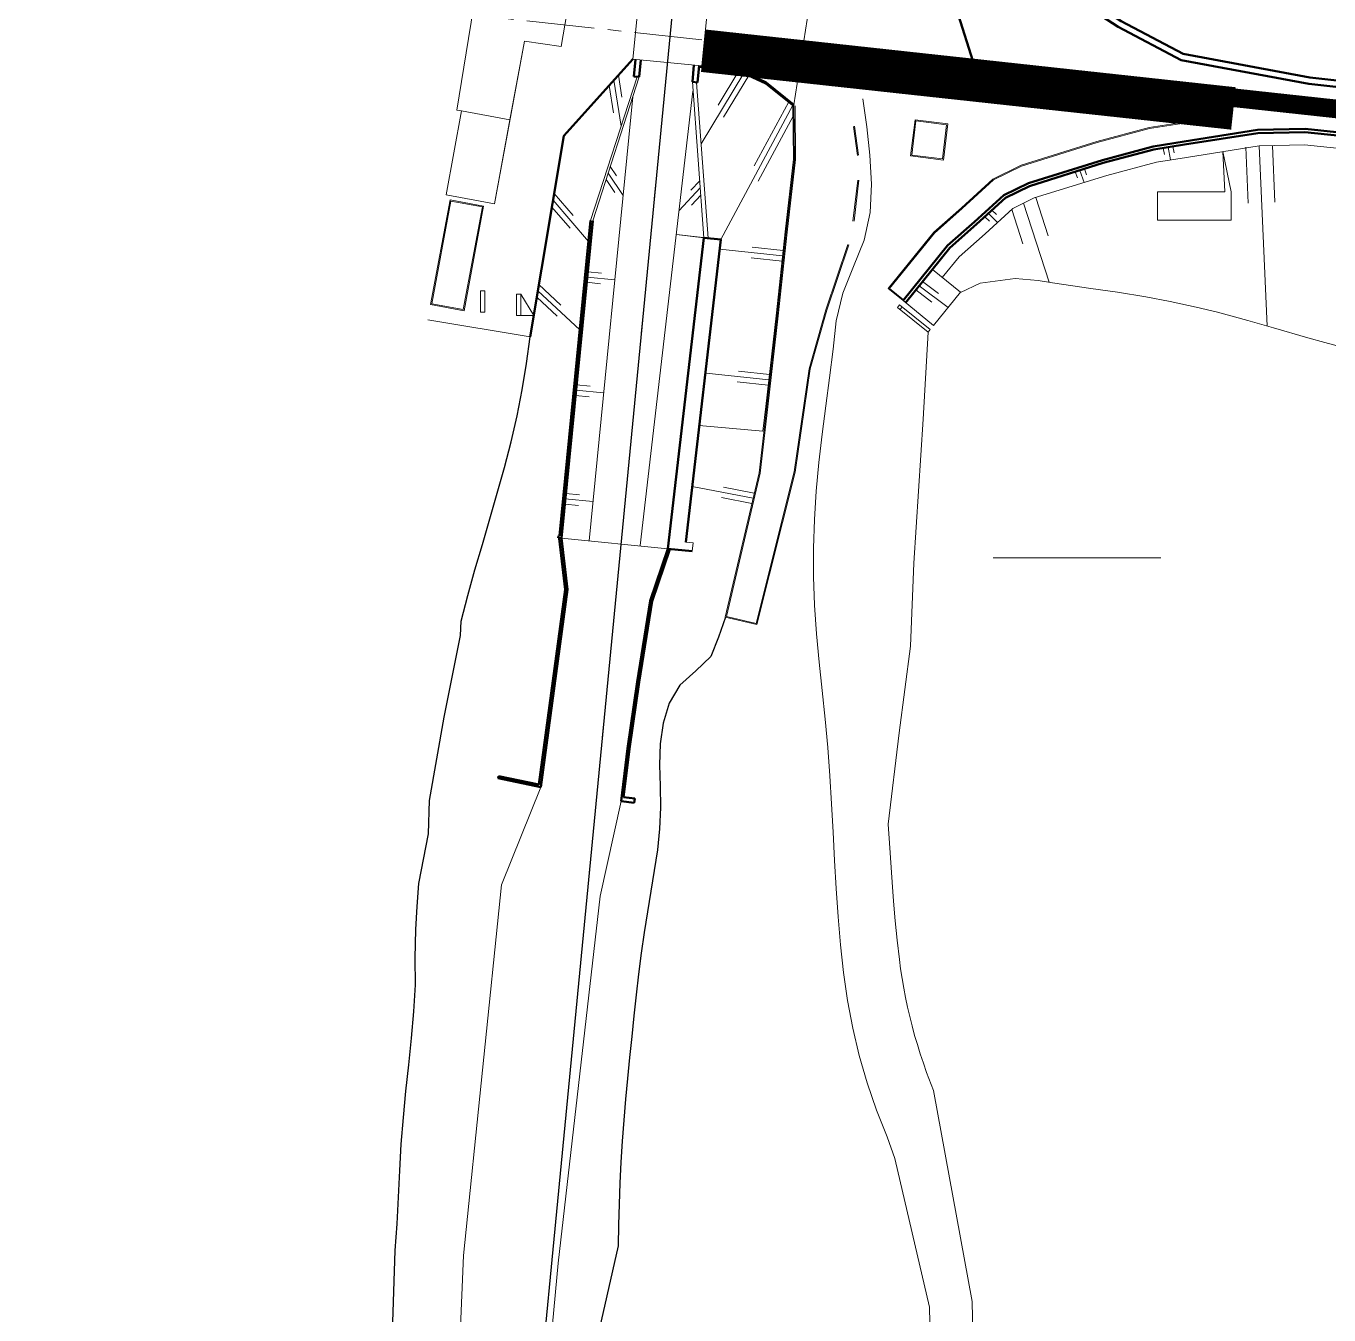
# Model space of a CAD drawing. Header units: millimetres. Extents: x 0 to 1189, y 0 to 841.
# Drawn here: x 406.7 to 467.8, y 557.2 to 617.6 of the extents above; entities that cross this region are included whole.
import ezdxf

# ---------------------------------------------------------------- set-up
doc = ezdxf.new("R2010")
doc.units = ezdxf.units.MM
doc.linetypes.add('CENTER', pattern=[5.08, 3.175, -0.635, 0.635, -0.635])
for name, color, linetype, lineweight in [('NEN', 9, 'CONTINUOUS', 13), ('NET_CHINH', 7, 'CONTINUOUS', 50), ('NET_MANH', 8, 'CONTINUOUS', 18), ('NUOC', 5, 'CONTINUOUS', 25), ('SUA_CHUA', 1, 'CONTINUOUS', 50), ('TRUC', 1, 'CENTER', 18)]:
    doc.layers.add(name, color=color, linetype=linetype, lineweight=lineweight)

msp = doc.modelspace()

# ---------------------------------------------------------------- linework, layer by layer
at = {"layer": 'NEN'}
for points in [[(429.375, 613.2), (428.65, 609.265), (426.385, 609.68), (427.115, 613.615), (426.885, 613.655), (428.1, 621.16), (432.445, 620.58), (431.775, 616.635), (430.055, 616.885), (429.375, 613.2)], [(426.885, 613.655), (428.1, 621.16)], [(432.445, 620.58), (431.775, 616.635)], [(435.385, 618.535), (435.145, 616.045), (438.38, 615.735), (438.62, 618.22), (435.385, 618.535)], [(430.055, 616.885), (428.65, 609.265)], [(431.775, 616.635), (430.055, 616.885)], [(425.535, 603.82), (430.325, 603.015), (431.91, 612.455), (435.145, 616.045)], [(431.7, 593.685), (433.16, 608.475), (435.335, 615.22)], [(431.79, 593.575), (433.26, 608.455), (435.44, 615.215)], [(433.16, 608.475), (435.335, 615.22)], [(435.44, 615.215), (433.26, 608.455)], [(437.93, 614.975), (438.47, 607.67)], [(438.13, 614.955), (438.675, 607.65)], [(441.24, 598.6), (441.375, 599.755), (441.855, 604.01), (442.28, 607.945), (442.67, 611.35), (442.64, 613.885)], [(442.67, 611.35), (442.64, 613.885)], [(442.72, 611.345), (442.69, 613.91)], [(442.77, 611.345), (442.745, 613.86)], [(426.385, 609.68), (427.115, 613.615)], [(427.115, 613.615), (426.885, 613.655)], [(427.115, 613.615), (429.375, 613.2)], [(445.48, 612.89), (445.665, 611.53)], [(445.53, 612.895), (445.715, 611.535)], [(447.105, 605.285), (449.245, 607.925), (450.55, 609.08), (452.02, 610.42), (453.35, 611.07), (456.895, 612.18), (459.35, 612.835), (460.765, 613.06)], [(447.175, 605.29), (449.28, 607.89), (450.58, 609.045), (452.045, 610.38), (453.365, 611.025), (456.91, 612.135), (459.36, 612.785), (460.775, 613.01)], [(448.16, 611.505), (448.37, 613.205), (449.91, 613.015), (449.7, 611.315)], [(448.215, 611.55), (448.41, 613.15), (449.85, 612.97), (449.655, 611.37), (448.215, 611.55)], [(449.7, 611.315), (448.16, 611.505)], [(462.895, 609.815), (462.8, 611.71), (463.19, 609.815), (463.19, 608.5), (459.735, 608.5), (459.735, 609.815), (462.895, 609.815)], [(442.28, 607.945), (442.67, 611.35)], [(442.33, 607.94), (442.72, 611.345)], [(442.38, 607.93), (442.77, 611.345)], [(445.68, 610.375), (445.46, 608.445)], [(445.73, 610.37), (445.51, 608.44)], [(428.65, 609.265), (426.385, 609.68)], [(426.57, 609.45), (425.655, 604.535)], [(425.655, 604.535), (427.23, 604.24), (428.145, 609.155), (426.57, 609.45), (425.655, 604.535)], [(426.61, 609.39), (425.715, 604.575)], [(425.715, 604.575), (427.19, 604.3), (428.085, 609.115), (426.61, 609.39), (425.715, 604.575)], [(428.145, 609.155), (426.57, 609.45)], [(428.085, 609.115), (426.61, 609.39)], [(427.19, 604.3), (428.085, 609.115)], [(427.23, 604.24), (428.145, 609.155)], [(437.18, 607.82), (438.47, 607.67)], [(437.18, 607.82), (439.265, 607.58)], [(441.855, 604.01), (442.28, 607.945)], [(441.905, 604.005), (442.33, 607.94)], [(441.955, 604), (442.38, 607.93)], [(438.475, 607.67), (436.78, 593.08)], [(439.265, 607.58), (437.62, 593.395)], [(445.22, 607.355), (444.18, 604.29), (443.41, 601.525), (442.7, 596.685), (440.925, 589.585)], [(445.27, 607.34), (444.23, 604.275), (443.46, 601.515), (442.745, 596.675), (440.96, 589.525)], [(445.22, 607.355), (444.18, 604.29)], [(445.27, 607.34), (444.23, 604.275)], [(449.18, 606.18), (450.5, 605.11)], [(447.105, 605.285), (447.805, 604.72)], [(447.175, 605.29), (447.835, 604.755)], [(427.995, 605.175), (427.995, 604.175)], [(428.195, 605.175), (427.995, 605.175)], [(428.195, 604.175), (428.195, 605.175)], [(429.69, 605.03), (429.69, 604.03)], [(429.89, 605.03), (429.69, 605.03)], [(429.89, 604.03), (429.89, 605.03)], [(429.89, 605.03), (430.495, 604.03)], [(447.805, 604.72), (449.24, 603.555)], [(449.24, 603.555), (450.5, 605.11)], [(425.655, 604.535), (427.23, 604.24)], [(425.715, 604.575), (427.19, 604.3)], [(427.995, 604.175), (428.195, 604.175)], [(444.18, 604.29), (443.41, 601.525)], [(444.23, 604.275), (443.46, 601.515)], [(447.55, 604.405), (447.645, 604.525)], [(447.55, 604.405), (448.99, 603.245)], [(447.645, 604.525), (449.085, 603.36)], [(447.67, 604.31), (447.76, 604.43)], [(429.69, 604.03), (429.89, 604.03)], [(429.69, 604.03), (430.495, 604.03)], [(441.375, 599.755), (441.855, 604.01)], [(441.425, 599.75), (441.905, 604.005)], [(441.475, 599.745), (441.955, 604)], [(448.99, 603.245), (449.085, 603.36)], [(443.41, 601.525), (442.7, 596.685)], [(443.46, 601.515), (442.745, 596.675)], [(441.055, 596.64), (441.425, 599.75)], [(441.105, 596.63), (441.475, 599.745)], [(441.24, 598.6), (441.375, 599.755)], [(438.255, 598.865), (441.24, 598.6)], [(439.47, 589.875), (441.055, 596.64)], [(439.53, 589.91), (441.105, 596.63)], [(442.7, 596.685), (440.925, 589.585)], [(442.745, 596.675), (440.96, 589.525)], [(431.8, 593.675), (431.8, 593.675)], [(431.69, 593.585), (431.69, 593.585)], [(431.79, 593.575), (436.78, 593.08)], [(436.8, 593.275), (436.805, 593.275)], [(437.62, 593.395), (437.965, 593.36)], [(437.925, 592.965), (437.965, 593.36)], [(452.03, 592.655), (459.89, 592.655)], [(439.47, 589.875), (440.96, 589.525)], [(439.53, 589.91), (440.925, 589.585)]]:
    msp.add_lwpolyline(points, dxfattribs=at)
at = {"layer": 'NEN', "color": 8}
for points in [[(445.92, 614.185), (446.105, 612.865), (446.25, 611.535), (446.32, 610.19), (446.26, 608.85), (445.985, 607.55), (445.49, 606.315), (444.985, 605.07), (444.665, 603.77), (444.525, 602.44), (444.365, 601.105), (444.185, 599.78), (444.01, 598.455), (443.86, 597.125), (443.74, 595.79), (443.66, 594.45), (443.615, 593.11), (443.61, 591.77), (443.655, 590.435), (443.745, 589.095), (443.875, 587.765), (444.02, 586.43), (444.16, 585.1), (444.28, 583.77), (444.375, 582.44), (444.455, 581.115), (444.525, 579.79), (444.595, 578.465), (444.67, 577.145), (444.76, 575.83), (444.875, 574.515), (445.02, 573.21), (445.21, 571.905), (445.45, 570.605), (445.75, 569.315), (446.125, 568.035), (446.56, 566.76), (447.055, 565.5), (447.425, 564.485), (449.05, 557.525), (449.19, 550.845)], [(448.99, 603.245), (448.75, 599.155), (448.32, 592.415), (448.155, 588.52), (447.62, 584.455), (447.105, 580.175), (447.17, 579.27), (447.295, 577.455), (447.365, 576.55), (447.44, 575.64), (447.53, 574.735), (447.635, 573.83), (447.695, 573.38), (447.765, 572.93), (447.84, 572.48), (447.925, 572.035), (448.02, 571.59), (448.12, 571.145), (448.23, 570.705), (448.35, 570.265), (448.48, 569.83), (448.615, 569.395), (448.76, 568.96), (448.91, 568.53), (449.23, 567.68), (451.045, 557.78), (451.19, 550.8)]]:
    msp.add_lwpolyline(points, dxfattribs=at)
at = {"layer": 'NET_CHINH'}
for points in [[(541.44, 606.765), (532.1, 607.795), (521.155, 608.995), (511.93, 609.99), (503.035, 610.96), (492.345, 612.12), (482.99, 613.135), (474.85, 614), (466.825, 614.895), (460.845, 616.005), (457.885, 617.56), (456.61, 618.395), (454.62, 620.185), (453.565, 621.695), (451.625, 626.135), (450.445, 628.865)], [(541.47, 607.065), (532.135, 608.095), (521.185, 609.29), (511.965, 610.29), (503.065, 611.26), (492.38, 612.42), (483.02, 613.435), (474.885, 614.3), (466.87, 615.19), (460.945, 616.29), (458.035, 617.82), (456.795, 618.635), (454.845, 620.385), (453.83, 621.845), (451.9, 626.255), (450.725, 628.985)], [(430.325, 603.015), (431.91, 612.455), (435.145, 616.045)], [(435.265, 616.035), (435.19, 615.235)], [(435.515, 616.01), (435.44, 615.215)], [(438.005, 615.77), (437.93, 614.975)], [(438.255, 615.745), (438.175, 614.95)], [(442.64, 613.885), (441.37, 614.91), (439.96, 615.565), (438.79, 615.665), (438.25, 615.69)], [(442.69, 613.91), (441.395, 614.955), (439.97, 615.615), (438.795, 615.715), (438.38, 615.735)], [(435.19, 615.235), (435.44, 615.215)], [(437.93, 614.975), (438.175, 614.95)], [(447.805, 604.72), (449.895, 607.3), (451.15, 608.41), (452.53, 609.67), (453.685, 610.235), (457.15, 611.315), (459.535, 611.955), (460.98, 612.18), (464.43, 612.73), (466.65, 612.775), (471.065, 612.315)], [(447.92, 604.625), (450.005, 607.2), (451.25, 608.3), (452.615, 609.545), (453.74, 610.095), (457.19, 611.175), (459.565, 611.805), (461.005, 612.035), (464.445, 612.58), (466.645, 612.62), (471.05, 612.165), (475.495, 611.68), (479.59, 611.245), (492.045, 609.875), (496.9, 609.345), (502.285, 608.805)], [(433.26, 608.455), (431.79, 593.575), (432.07, 591.175), (430.825, 581.91), (428.82, 582.325)], [(431.7, 593.685), (433.16, 608.475)], [(434.585, 581.25), (434.885, 583.715), (435.34, 586.85), (435.955, 590.645), (436.78, 593.08), (438.475, 607.67)], [(438.47, 607.67), (439.265, 607.58), (437.62, 593.395)], [(431.64, 593.59), (431.65, 593.69)], [(431.65, 593.69), (431.7, 593.685)], [(431.69, 593.565), (431.97, 591.175), (430.74, 582.03), (428.84, 582.425)], [(431.64, 593.59), (431.79, 593.575)], [(434.705, 581.435), (434.985, 583.7), (435.44, 586.835), (436.05, 590.625), (436.88, 593.07)], [(436.78, 593.08), (437.925, 592.965)], [(428.82, 582.325), (428.84, 582.425)], [(434.585, 581.25), (435.2, 581.175)], [(434.705, 581.435), (435.23, 581.37)], [(435.2, 581.175), (435.23, 581.37)]]:
    msp.add_lwpolyline(points, dxfattribs=at)
at = {"layer": 'NET_MANH'}
for points in [[(443.695, 620.415), (442.69, 613.91)], [(434.25, 615.055), (434.59, 612.9)], [(434.465, 615.295), (434.63, 614.265)], [(440.345, 615.39), (438.345, 612.08)], [(440.115, 615.495), (439.145, 613.89)], [(440.57, 615.28), (439.385, 613.32)], [(434.035, 614.815), (434.24, 613.52)], [(437.96, 614.54), (435.49, 593.23)], [(433.085, 593.45), (435.14, 614.285)], [(442.64, 613.885), (439.265, 607.58)], [(442.445, 614.045), (440.835, 611.04)], [(442.65, 613.365), (441.02, 610.33)], [(449.645, 605.8), (450.44, 606.78), (451.65, 607.85), (452.955, 609.04), (453.96, 609.535), (457.355, 610.595), (459.69, 611.22), (461.1, 611.44), (464.5, 611.98), (466.62, 612.02), (470.985, 611.57), (475.43, 611.08), (479.525, 610.645), (491.98, 609.275)], [(465.125, 612), (465.24, 609.34)], [(460.005, 611.87), (460.065, 611.575)], [(460.23, 611.91), (460.345, 611.32)], [(460.45, 611.95), (460.51, 611.655)], [(463.875, 611.925), (463.99, 609.285)], [(464.5, 611.98), (464.87, 603.53)], [(434.08, 611.005), (434.37, 610.57)], [(456.095, 610.83), (456.3, 610.265)], [(456.31, 610.905), (456.41, 610.62)], [(433.885, 610.395), (434.295, 609.785)], [(433.985, 610.7), (434.68, 609.65)], [(438.275, 610.345), (437.855, 609.9)], [(455.88, 610.76), (455.985, 610.475)], [(431.455, 609.75), (432.35, 608.71)], [(438.3, 610.005), (437.31, 608.95)], [(438.325, 609.665), (437.89, 609.205)], [(454.03, 609.555), (454.61, 607.76)], [(431.35, 609.11), (432.195, 608.125)], [(431.4, 609.43), (433.065, 607.495)], [(451.965, 608.965), (452.185, 608.755)], [(452.9, 608.99), (453.42, 607.38)], [(453.46, 609.29), (454.66, 605.58)], [(451.645, 608.645), (451.865, 608.44)], [(451.805, 608.805), (452.24, 608.39)], [(439.215, 607.13), (442.16, 606.815)], [(440.735, 607.22), (442.185, 607.065)], [(440.68, 606.725), (442.135, 606.565)], [(433.67, 606.01), (433.025, 606.075)], [(430.735, 605.48), (431.77, 604.515)], [(433.62, 605.515), (432.975, 605.58)], [(434.295, 605.7), (433, 605.825)], [(448.565, 605.42), (449.92, 604.395)], [(448.725, 605.615), (449.465, 605.055)], [(468.795, 602.435), (467.585, 602.755), (466.78, 602.98), (465.175, 603.44), (463.97, 603.79), (462.54, 604.175), (461.55, 604.42), (460.325, 604.685), (459.195, 604.895), (457.855, 605.11), (456.615, 605.29), (454.82, 605.555), (454.135, 605.66), (453.06, 605.765), (451.425, 605.535), (450.495, 605.105)], [(430.635, 604.89), (431.6, 603.99)], [(430.685, 605.185), (432.655, 603.35)], [(448.41, 605.225), (449.16, 604.655)], [(438.575, 601.32), (441.52, 601.005)], [(440.095, 601.405), (441.545, 601.25)], [(433.77, 600.395), (432.475, 600.52)], [(433.145, 600.705), (432.5, 600.77)], [(440.035, 600.91), (441.49, 600.755)], [(433.1, 600.21), (432.45, 600.275)], [(432.645, 595.61), (432, 595.675)], [(437.925, 596.005), (440.775, 595.45)], [(439.39, 595.975), (440.83, 595.69)], [(432.595, 595.115), (431.95, 595.18)], [(433.265, 595.3), (431.975, 595.425)], [(439.29, 595.485), (440.72, 595.205)], [(430.825, 581.91), (428.985, 577.325), (427.205, 559.94), (426.59, 545.43), (425.985, 534.1), (425.085, 525.84), (425.708, 523.77)], [(434.585, 581.25), (433.61, 576.795), (431.645, 559.575), (428.64, 527.275), (429.781, 523.77)]]:
    msp.add_lwpolyline(points, dxfattribs=at)
at = {"layer": 'NUOC'}
for points in [[(444.48, 696), (427.881, 523.77)], [(424.005, 560.175), (424.095, 561.425), (424.16, 562.67), (424.215, 563.92), (424.285, 565.165), (424.385, 566.41), (424.505, 567.65), (424.64, 568.89), (424.77, 570.135), (424.88, 571.385), (424.95, 572.635), (424.935, 573.88), (424.96, 575.23), (425.035, 576.315), (425.11, 577.38), (425.565, 579.715), (425.615, 581.275), (426.3, 585.185), (427.055, 589.02), (427.085, 589.69), (427.4, 590.89), (427.735, 592.09), (428.085, 593.29), (428.435, 594.49), (428.785, 595.69), (429.12, 596.89), (429.435, 598.1), (429.71, 599.32), (429.95, 600.545), (430.15, 601.78), (430.32, 603.015)], [(439.48, 589.875), (439.16, 588.945), (438.79, 588.03), (438.09, 587.36), (437.345, 586.69), (436.845, 585.84), (436.555, 584.91), (436.425, 583.94), (436.395, 582.95), (436.415, 581.95), (436.43, 580.945), (436.39, 579.955), (436.29, 578.97), (436.145, 578), (435.985, 577.03), (435.82, 576.06), (435.67, 575.09), (435.535, 574.115), (435.41, 573.14), (435.3, 572.16), (435.19, 571.185), (435.085, 570.205), (434.985, 569.225), (434.89, 568.245), (434.8, 567.265), (434.715, 566.285), (434.645, 565.305), (434.58, 564.32), (434.535, 563.34), (434.495, 562.355), (434.47, 561.375), (434.45, 560.39), (433.385, 555.705)], [(422.231, 523.77), (421.605, 525.24), (422.97, 528.44), (424.005, 560.175)]]:
    msp.add_lwpolyline(points, dxfattribs=at)
at = {"layer": 'SUA_CHUA'}
msp.add_line((451.376, 615.031), (428.931, 686.27), dxfattribs=at)
at = {"layer": 'SUA_CHUA', "color": 6, "const_width": 2}
msp.add_lwpolyline([(438.443, 616.44), (440.928, 616.169), (443.413, 615.899), (445.899, 615.628), (448.384, 615.357), (450.869, 615.087), (453.355, 614.816), (455.84, 614.545), (458.325, 614.275), (460.811, 614.004), (463.296, 613.733)], dxfattribs=at)
at = {"layer": 'SUA_CHUA', "const_width": 0.875}
msp.add_lwpolyline([(438.497, 616.937), (450.759, 615.602), (463.021, 614.266), (475.283, 612.931), (487.545, 611.596), (499.806, 610.26), (512.068, 608.925), (524.33, 607.59), (536.592, 606.255), (548.854, 604.919), (561.116, 603.584), (573.378, 602.249), (585.64, 600.914), (597.902, 599.578), (610.163, 598.243), (622.425, 596.908), (634.687, 595.572), (646.949, 594.237), (659.211, 592.902), (671.473, 591.567), (683.735, 590.231), (695.997, 588.896), (708.258, 587.561), (720.52, 586.226)], dxfattribs=at)
at = {"layer": 'SUA_CHUA'}
msp.add_circle((451.376, 615.031), 0.75, dxfattribs=at)
at = {"layer": 'TRUC'}
for points in [[(442.3, 673.34), (427.883, 523.77)], [(953.46, 560.86), (928.965, 563.525), (928.245, 563.605), (406.695, 620.4)], [(953.46, 560.86), (928.965, 563.525), (928.245, 563.605), (406.695, 620.4)]]:
    msp.add_lwpolyline(points, dxfattribs=at)

doc.saveas('drawing.dxf')
